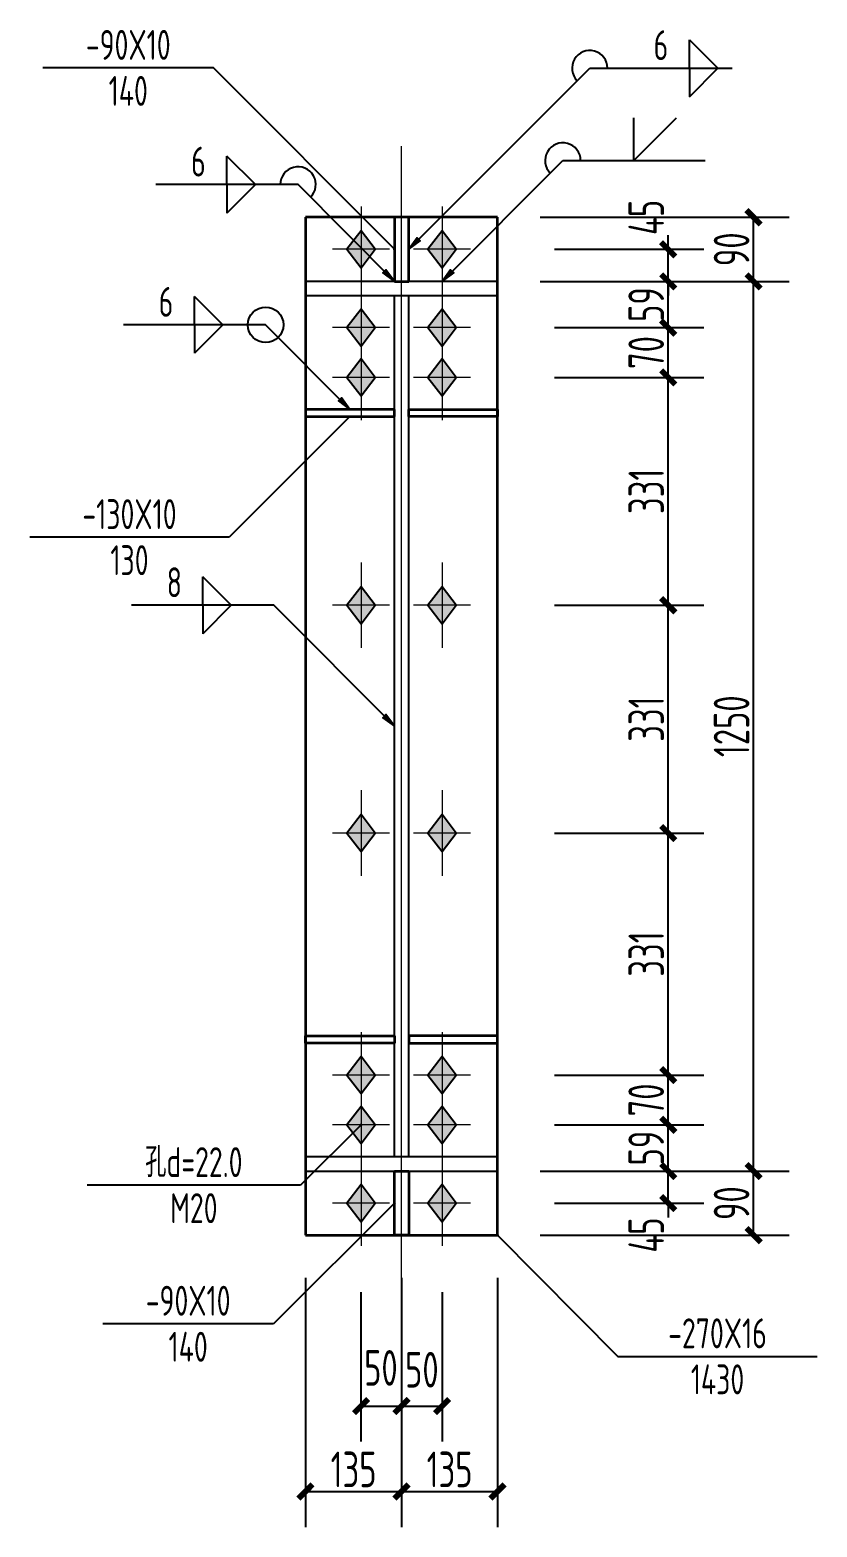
# Model space of a CAD drawing. Extents: x 69728788 to 150676229, y 15322671 to 43663798.
# Drawn here: x 75160438 to 75165972, y 19551606 to 19562122 of the extents above; entities that cross this region are included whole.
import ezdxf
from ezdxf.enums import TextEntityAlignment as Align

# ---------------------------------------------------------------- set-up
doc = ezdxf.new("R2010")
doc.units = 0
doc.header["$LTSCALE"] = 1000
doc.header["$MEASUREMENT"] = 0
doc.linetypes.add('线型6', pattern=[8.75, 5, -1.25, 1.25, -1.25])
doc.layers.get('0').update_dxf_attribs({"linetype": 'CONTINUOUS'})
doc.layers.get('DEFPOINTS').update_dxf_attribs({"linetype": 'CONTINUOUS'})
for name, color, linetype in [('10', 7, 'CONTINUOUS'), ('尺寸标注', 253, 'CONTINUOUS'), ('焊缝标注', 253, 'CONTINUOUS'), ('螺栓孔标注', 253, 'CONTINUOUS'), ('钢板标注', 253, 'CONTINUOUS')]:
    doc.layers.add(name, color=color, linetype=linetype)
doc.layers.add('20', color=2, linetype='CONTINUOUS', lineweight=35)
doc.styles.add('PkpmHz', font='Pkpmeng', dxfattribs={"width": 0.7, "bigfont": 'hztxt'})
doc.dimstyles.new('Pkpm_1.00', dxfattribs={"dimtxt": 250, "dimasz": 100, "dimexe": 250, "dimexo": 0.0625, "dimgap": 30, "dimtad": 1, "dimdec": 0, "dimrnd": 5, "dimzin": 0, "dimdsep": 46, "dimtxsty": 'PkpmHz', "dimblk1": 'ARCHTICK', "dimblk2": 'ARCHTICK', "dimsah": 1, "dimcen": 0.09, "dimadec": 0, "dimazin": 0, "dimtfac": 1, "dimtdec": 0, "dimtmove": 2, "dimatfit": 1, "dimfxl": 1, "dimtolj": 1, "dimtzin": 0, "dimarcsym": 0})

# ---------------------------------------------------------------- blocks, each defined once
blk = doc.blocks.new('_ArchTick')
at = {"color": 0, "linetype": 'ByBlock', "const_width": 0.4}
blk.add_lwpolyline([(-0.5, -0.5), (0.5, 0.5)], dxfattribs=at)
blk = doc.blocks.new('*D579')
at = {"layer": 'DEFPOINTS', "color": 0, "linetype": 'Continuous'}
for p in [(75163726, 19560581), (75164926, 19560581), (75163726, 19560356)]:
    blk.add_point(p, dxfattribs=at)
at = {"layer": '尺寸标注', "color": 0, "linetype": 'Continuous', "lineweight": -2}
for p, q in [((75164926, 19560581), (75164926, 19560681)), ((75164126, 19560581), (75165176, 19560581)), ((75164926, 19560356), (75164926, 19560581)), ((75164126, 19560356), (75165176, 19560356)), ((75164926, 19560356), (75164926, 19560256))]:
    blk.add_line(p, q, dxfattribs=at)
at = {"layer": '尺寸标注', "color": 0, "linetype": 'Continuous', "lineweight": -2, "xscale": 100, "yscale": 100, "zscale": 100}
for p, rotation in [((75164926, 19560581), 270), ((75164926, 19560356), 90)]:
    blk.add_blockref('_ArchTick', p, dxfattribs=dict(at, rotation=rotation))
at = {"layer": '尺寸标注', "color": 0, "linetype": 'Continuous', "insert": (75164771, 19560805), "char_height": 250, "attachment_point": 5, "rotation": 90, "style": 'PkpmHz'}
blk.add_mtext('\\A1;45', dxfattribs=at)
blk = doc.blocks.new('*D580')
at = {"layer": 'DEFPOINTS', "color": 0, "linetype": 'Continuous'}
for p in [(75163726, 19560356), (75164926, 19560356), (75163726, 19560031)]:
    blk.add_point(p, dxfattribs=at)
at = {"layer": '尺寸标注', "color": 0, "linetype": 'Continuous', "lineweight": -2}
for p, q in [((75164126, 19560356), (75165176, 19560356)), ((75164926, 19560031), (75164926, 19560356)), ((75164126, 19560031), (75165176, 19560031))]:
    blk.add_line(p, q, dxfattribs=at)
at = {"layer": '尺寸标注', "color": 0, "linetype": 'Continuous', "lineweight": -2, "xscale": 100, "yscale": 100, "zscale": 100}
for p, rotation in [((75164926, 19560356), 90), ((75164926, 19560031), 270)]:
    blk.add_blockref('_ArchTick', p, dxfattribs=dict(at, rotation=rotation))
at = {"layer": '尺寸标注', "color": 0, "linetype": 'Continuous', "insert": (75164771, 19560193), "char_height": 250, "attachment_point": 5, "rotation": 90, "style": 'PkpmHz'}
blk.add_mtext('\\A1;59', dxfattribs=at)
blk = doc.blocks.new('*D581')
at = {"layer": 'DEFPOINTS', "color": 0, "linetype": 'Continuous'}
for p in [(75163726, 19560031), (75164926, 19560031), (75163726, 19559681)]:
    blk.add_point(p, dxfattribs=at)
at = {"layer": '尺寸标注', "color": 0, "linetype": 'Continuous', "lineweight": -2}
for p, q in [((75164126, 19560031), (75165176, 19560031)), ((75164926, 19559681), (75164926, 19560031)), ((75164126, 19559681), (75165176, 19559681))]:
    blk.add_line(p, q, dxfattribs=at)
at = {"layer": '尺寸标注', "color": 0, "linetype": 'Continuous', "lineweight": -2, "xscale": 100, "yscale": 100, "zscale": 100}
for p, rotation in [((75164926, 19560031), 90), ((75164926, 19559681), 270)]:
    blk.add_blockref('_ArchTick', p, dxfattribs=dict(at, rotation=rotation))
at = {"layer": '尺寸标注', "color": 0, "linetype": 'Continuous', "insert": (75164771, 19559856), "char_height": 250, "attachment_point": 5, "rotation": 90, "style": 'PkpmHz'}
blk.add_mtext('\\A1;70', dxfattribs=at)
blk = doc.blocks.new('*D582')
at = {"layer": 'DEFPOINTS', "color": 0, "linetype": 'Continuous'}
for p in [(75163726, 19554106), (75164926, 19554106), (75163726, 19553881)]:
    blk.add_point(p, dxfattribs=at)
at = {"layer": '尺寸标注', "color": 0, "linetype": 'Continuous', "lineweight": -2}
for p, q in [((75164926, 19554106), (75164926, 19554206)), ((75164126, 19554106), (75165176, 19554106)), ((75164926, 19553881), (75164926, 19554106)), ((75164126, 19553881), (75165176, 19553881)), ((75164926, 19553881), (75164926, 19553781))]:
    blk.add_line(p, q, dxfattribs=at)
at = {"layer": '尺寸标注', "color": 0, "linetype": 'Continuous', "lineweight": -2, "xscale": 100, "yscale": 100, "zscale": 100}
for p, rotation in [((75164926, 19554106), 270), ((75164926, 19553881), 90)]:
    blk.add_blockref('_ArchTick', p, dxfattribs=dict(at, rotation=rotation))
at = {"layer": '尺寸标注', "color": 0, "linetype": 'Continuous', "insert": (75164771, 19553657), "char_height": 250, "attachment_point": 5, "rotation": 90, "style": 'PkpmHz'}
blk.add_mtext('\\A1;45', dxfattribs=at)
blk = doc.blocks.new('*D583')
at = {"layer": 'DEFPOINTS', "color": 0, "linetype": 'Continuous'}
for p in [(75163726, 19554431), (75164926, 19554431), (75163726, 19554106)]:
    blk.add_point(p, dxfattribs=at)
at = {"layer": '尺寸标注', "color": 0, "linetype": 'Continuous', "lineweight": -2}
for p, q in [((75164126, 19554431), (75165176, 19554431)), ((75164926, 19554106), (75164926, 19554431)), ((75164126, 19554106), (75165176, 19554106))]:
    blk.add_line(p, q, dxfattribs=at)
at = {"layer": '尺寸标注', "color": 0, "linetype": 'Continuous', "lineweight": -2, "xscale": 100, "yscale": 100, "zscale": 100}
for p, rotation in [((75164926, 19554431), 90), ((75164926, 19554106), 270)]:
    blk.add_blockref('_ArchTick', p, dxfattribs=dict(at, rotation=rotation))
at = {"layer": '尺寸标注', "color": 0, "linetype": 'Continuous', "insert": (75164771, 19554268), "char_height": 250, "attachment_point": 5, "rotation": 90, "style": 'PkpmHz'}
blk.add_mtext('\\A1;59', dxfattribs=at)
blk = doc.blocks.new('*D584')
at = {"layer": 'DEFPOINTS', "color": 0, "linetype": 'Continuous'}
for p in [(75163726, 19554781), (75164926, 19554781), (75163726, 19554431)]:
    blk.add_point(p, dxfattribs=at)
at = {"layer": '尺寸标注', "color": 0, "linetype": 'Continuous', "lineweight": -2}
for p, q in [((75164126, 19554781), (75165176, 19554781)), ((75164926, 19554431), (75164926, 19554781)), ((75164126, 19554431), (75165176, 19554431))]:
    blk.add_line(p, q, dxfattribs=at)
at = {"layer": '尺寸标注', "color": 0, "linetype": 'Continuous', "lineweight": -2, "xscale": 100, "yscale": 100, "zscale": 100}
for p, rotation in [((75164926, 19554781), 90), ((75164926, 19554431), 270)]:
    blk.add_blockref('_ArchTick', p, dxfattribs=dict(at, rotation=rotation))
at = {"layer": '尺寸标注', "color": 0, "linetype": 'Continuous', "insert": (75164771, 19554606), "char_height": 250, "attachment_point": 5, "rotation": 90, "style": 'PkpmHz'}
blk.add_mtext('\\A1;70', dxfattribs=at)
blk = doc.blocks.new('*D585')
at = {"layer": 'DEFPOINTS', "color": 0, "linetype": 'Continuous'}
for p in [(75163726, 19559681), (75164926, 19559681), (75163726, 19558081)]:
    blk.add_point(p, dxfattribs=at)
at = {"layer": '尺寸标注', "color": 0, "linetype": 'Continuous', "lineweight": -2}
for p, q in [((75164126, 19559681), (75165176, 19559681)), ((75164926, 19558081), (75164926, 19559681)), ((75164126, 19558081), (75165176, 19558081))]:
    blk.add_line(p, q, dxfattribs=at)
at = {"layer": '尺寸标注', "color": 0, "linetype": 'Continuous', "lineweight": -2, "xscale": 100, "yscale": 100, "zscale": 100}
for p, rotation in [((75164926, 19559681), 90), ((75164926, 19558081), 270)]:
    blk.add_blockref('_ArchTick', p, dxfattribs=dict(at, rotation=rotation))
at = {"layer": '尺寸标注', "color": 0, "linetype": 'Continuous', "insert": (75164771, 19558881), "char_height": 250, "attachment_point": 5, "rotation": 90, "style": 'PkpmHz'}
blk.add_mtext('\\A1;331', dxfattribs=at)
blk = doc.blocks.new('*D586')
at = {"layer": 'DEFPOINTS', "color": 0, "linetype": 'Continuous'}
for p in [(75163726, 19558081), (75164926, 19558081), (75163726, 19556481)]:
    blk.add_point(p, dxfattribs=at)
at = {"layer": '尺寸标注', "color": 0, "linetype": 'Continuous', "lineweight": -2}
for p, q in [((75164126, 19558081), (75165176, 19558081)), ((75164926, 19556481), (75164926, 19558081)), ((75164126, 19556481), (75165176, 19556481))]:
    blk.add_line(p, q, dxfattribs=at)
at = {"layer": '尺寸标注', "color": 0, "linetype": 'Continuous', "lineweight": -2, "xscale": 100, "yscale": 100, "zscale": 100}
for p, rotation in [((75164926, 19558081), 90), ((75164926, 19556481), 270)]:
    blk.add_blockref('_ArchTick', p, dxfattribs=dict(at, rotation=rotation))
at = {"layer": '尺寸标注', "color": 0, "linetype": 'Continuous', "insert": (75164771, 19557281), "char_height": 250, "attachment_point": 5, "rotation": 90, "style": 'PkpmHz'}
blk.add_mtext('\\A1;331', dxfattribs=at)
blk = doc.blocks.new('*D587')
at = {"layer": 'DEFPOINTS', "color": 0, "linetype": 'Continuous'}
for p in [(75163726, 19556481), (75164926, 19556481), (75163726, 19554781)]:
    blk.add_point(p, dxfattribs=at)
at = {"layer": '尺寸标注', "color": 0, "linetype": 'Continuous', "lineweight": -2}
for p, q in [((75164126, 19556481), (75165176, 19556481)), ((75164926, 19554781), (75164926, 19556481)), ((75164126, 19554781), (75165176, 19554781))]:
    blk.add_line(p, q, dxfattribs=at)
at = {"layer": '尺寸标注', "color": 0, "linetype": 'Continuous', "lineweight": -2, "xscale": 100, "yscale": 100, "zscale": 100}
for p, rotation in [((75164926, 19556481), 90), ((75164926, 19554781), 270)]:
    blk.add_blockref('_ArchTick', p, dxfattribs=dict(at, rotation=rotation))
at = {"layer": '尺寸标注', "color": 0, "linetype": 'Continuous', "insert": (75164771, 19555631), "char_height": 250, "attachment_point": 5, "rotation": 90, "style": 'PkpmHz'}
blk.add_mtext('\\A1;331', dxfattribs=at)
blk = doc.blocks.new('*D588')
at = {"layer": 'DEFPOINTS', "color": 0, "linetype": 'Continuous'}
for p in [(75162766, 19553656), (75163051, 19553656), (75163051, 19552456)]:
    blk.add_point(p, dxfattribs=at)
at = {"layer": '尺寸标注', "color": 0, "linetype": 'Continuous', "lineweight": -2}
for p, q in [((75162766, 19553256), (75162766, 19552206)), ((75163051, 19553256), (75163051, 19552206)), ((75162766, 19552456), (75163051, 19552456))]:
    blk.add_line(p, q, dxfattribs=at)
at = {"layer": '尺寸标注', "color": 0, "linetype": 'Continuous', "lineweight": -2, "xscale": 100, "yscale": 100, "zscale": 100, "rotation": 180}
blk.add_blockref('_ArchTick', (75162766, 19552456), dxfattribs=at)
at = {"layer": '尺寸标注', "color": 0, "linetype": 'Continuous', "lineweight": -2, "xscale": 100, "yscale": 100, "zscale": 100}
blk.add_blockref('_ArchTick', (75163051, 19552456), dxfattribs=at)
at = {"layer": '尺寸标注', "color": 0, "linetype": 'Continuous', "insert": (75162906, 19552724), "char_height": 250, "attachment_point": 5, "style": 'PkpmHz'}
blk.add_mtext('\\A1;50', dxfattribs=at)
blk = doc.blocks.new('*D589')
at = {"layer": 'DEFPOINTS', "color": 0, "linetype": 'Continuous'}
for p in [(75163051, 19553656), (75163336, 19553656), (75163336, 19552456)]:
    blk.add_point(p, dxfattribs=at)
at = {"layer": '尺寸标注', "color": 0, "linetype": 'Continuous', "lineweight": -2}
for p, q in [((75163051, 19553256), (75163051, 19552206)), ((75163336, 19553256), (75163336, 19552206)), ((75163051, 19552456), (75163336, 19552456))]:
    blk.add_line(p, q, dxfattribs=at)
at = {"layer": '尺寸标注', "color": 0, "linetype": 'Continuous', "lineweight": -2, "xscale": 100, "yscale": 100, "zscale": 100, "rotation": 180}
blk.add_blockref('_ArchTick', (75163051, 19552456), dxfattribs=at)
at = {"layer": '尺寸标注', "color": 0, "linetype": 'Continuous', "lineweight": -2, "xscale": 100, "yscale": 100, "zscale": 100}
blk.add_blockref('_ArchTick', (75163336, 19552456), dxfattribs=at)
at = {"layer": '尺寸标注', "color": 0, "linetype": 'Continuous', "insert": (75163194, 19552711), "char_height": 250, "attachment_point": 5, "style": 'PkpmHz'}
blk.add_mtext('\\A1;50', dxfattribs=at)
blk = doc.blocks.new('*D590')
at = {"layer": 'DEFPOINTS', "color": 0, "linetype": 'Continuous'}
for p in [(75162376, 19553656), (75163051, 19553656), (75163051, 19551856)]:
    blk.add_point(p, dxfattribs=at)
at = {"layer": '尺寸标注', "color": 0, "linetype": 'Continuous', "lineweight": -2}
for p, q in [((75162376, 19553356), (75162376, 19551606)), ((75163051, 19553356), (75163051, 19551606)), ((75162376, 19551856), (75163051, 19551856))]:
    blk.add_line(p, q, dxfattribs=at)
at = {"layer": '尺寸标注', "color": 0, "linetype": 'Continuous', "lineweight": -2, "xscale": 100, "yscale": 100, "zscale": 100, "rotation": 180}
blk.add_blockref('_ArchTick', (75162376, 19551856), dxfattribs=at)
at = {"layer": '尺寸标注', "color": 0, "linetype": 'Continuous', "lineweight": -2, "xscale": 100, "yscale": 100, "zscale": 100}
blk.add_blockref('_ArchTick', (75163051, 19551856), dxfattribs=at)
at = {"layer": '尺寸标注', "color": 0, "linetype": 'Continuous', "insert": (75162714, 19552011), "char_height": 250, "attachment_point": 5, "style": 'PkpmHz'}
blk.add_mtext('\\A1;135', dxfattribs=at)
blk = doc.blocks.new('*D591')
at = {"layer": 'DEFPOINTS', "color": 0, "linetype": 'Continuous'}
for p in [(75163051, 19553656), (75163726, 19553656), (75163726, 19551856)]:
    blk.add_point(p, dxfattribs=at)
at = {"layer": '尺寸标注', "color": 0, "linetype": 'Continuous', "lineweight": -2}
for p, q in [((75163051, 19553356), (75163051, 19551606)), ((75163726, 19553356), (75163726, 19551606)), ((75163051, 19551856), (75163726, 19551856))]:
    blk.add_line(p, q, dxfattribs=at)
at = {"layer": '尺寸标注', "color": 0, "linetype": 'Continuous', "lineweight": -2, "xscale": 100, "yscale": 100, "zscale": 100, "rotation": 180}
blk.add_blockref('_ArchTick', (75163051, 19551856), dxfattribs=at)
at = {"layer": '尺寸标注', "color": 0, "linetype": 'Continuous', "lineweight": -2, "xscale": 100, "yscale": 100, "zscale": 100}
blk.add_blockref('_ArchTick', (75163726, 19551856), dxfattribs=at)
at = {"layer": '尺寸标注', "color": 0, "linetype": 'Continuous', "insert": (75163389, 19552011), "char_height": 250, "attachment_point": 5, "style": 'PkpmHz'}
blk.add_mtext('\\A1;135', dxfattribs=at)
blk = doc.blocks.new('*D592')
at = {"layer": 'DEFPOINTS', "color": 0, "linetype": 'Continuous'}
for p in [(75163726, 19554106), (75165526, 19554106), (75163726, 19553656)]:
    blk.add_point(p, dxfattribs=at)
at = {"layer": '尺寸标注', "color": 0, "linetype": 'Continuous', "lineweight": -2}
for p, q in [((75164026, 19554106), (75165776, 19554106)), ((75165526, 19553656), (75165526, 19554106)), ((75164026, 19553656), (75165776, 19553656))]:
    blk.add_line(p, q, dxfattribs=at)
at = {"layer": '尺寸标注', "color": 0, "linetype": 'Continuous', "lineweight": -2, "xscale": 100, "yscale": 100, "zscale": 100}
for p, rotation in [((75165526, 19554106), 90), ((75165526, 19553656), 270)]:
    blk.add_blockref('_ArchTick', p, dxfattribs=dict(at, rotation=rotation))
at = {"layer": '尺寸标注', "color": 0, "linetype": 'Continuous', "insert": (75165371, 19553881), "char_height": 250, "attachment_point": 5, "rotation": 90, "style": 'PkpmHz'}
blk.add_mtext('\\A1;90', dxfattribs=at)
blk = doc.blocks.new('*D593')
at = {"layer": 'DEFPOINTS', "color": 0, "linetype": 'Continuous'}
for p in [(75163726, 19560356), (75165526, 19560356), (75163726, 19554106)]:
    blk.add_point(p, dxfattribs=at)
at = {"layer": '尺寸标注', "color": 0, "linetype": 'Continuous', "lineweight": -2}
for p, q in [((75164026, 19560356), (75165776, 19560356)), ((75165526, 19554106), (75165526, 19560356)), ((75164026, 19554106), (75165776, 19554106))]:
    blk.add_line(p, q, dxfattribs=at)
at = {"layer": '尺寸标注', "color": 0, "linetype": 'Continuous', "lineweight": -2, "xscale": 100, "yscale": 100, "zscale": 100}
for p, rotation in [((75165526, 19560356), 90), ((75165526, 19554106), 270)]:
    blk.add_blockref('_ArchTick', p, dxfattribs=dict(at, rotation=rotation))
at = {"layer": '尺寸标注', "color": 0, "linetype": 'Continuous', "insert": (75165371, 19557231), "char_height": 250, "attachment_point": 5, "rotation": 90, "style": 'PkpmHz'}
blk.add_mtext('\\A1;1250', dxfattribs=at)
blk = doc.blocks.new('*D594')
at = {"layer": 'DEFPOINTS', "color": 0, "linetype": 'Continuous'}
for p in [(75163726, 19560806), (75165526, 19560806), (75163726, 19560356)]:
    blk.add_point(p, dxfattribs=at)
at = {"layer": '尺寸标注', "color": 0, "linetype": 'Continuous', "lineweight": -2}
for p, q in [((75164026, 19560806), (75165776, 19560806)), ((75165526, 19560356), (75165526, 19560806)), ((75164026, 19560356), (75165776, 19560356))]:
    blk.add_line(p, q, dxfattribs=at)
at = {"layer": '尺寸标注', "color": 0, "linetype": 'Continuous', "lineweight": -2, "xscale": 100, "yscale": 100, "zscale": 100}
for p, rotation in [((75165526, 19560806), 90), ((75165526, 19560356), 270)]:
    blk.add_blockref('_ArchTick', p, dxfattribs=dict(at, rotation=rotation))
at = {"layer": '尺寸标注', "color": 0, "linetype": 'Continuous', "insert": (75165371, 19560581), "char_height": 250, "attachment_point": 5, "rotation": 90, "style": 'PkpmHz'}
blk.add_mtext('\\A1;90', dxfattribs=at)

msp = doc.modelspace()

# ---------------------------------------------------------------- hatches: boundary and pattern name
at = {"layer": '10'}
for points in [[(75162766.2, 19560711), (75162666.2, 19560581), (75162766.2, 19560451), (75162866.2, 19560581)], [(75163336.2, 19560711), (75163236.2, 19560581), (75163336.2, 19560451), (75163436.2, 19560581)], [(75162766.2, 19560161), (75162666.2, 19560031), (75162766.2, 19559901), (75162866.2, 19560031)], [(75163336.2, 19560161), (75163236.2, 19560031), (75163336.2, 19559901), (75163436.2, 19560031)], [(75162766.2, 19559811), (75162666.2, 19559681), (75162766.2, 19559551), (75162866.2, 19559681)], [(75163336.2, 19559811), (75163236.2, 19559681), (75163336.2, 19559551), (75163436.2, 19559681)], [(75162766.2, 19558211), (75162666.2, 19558081), (75162766.2, 19557951), (75162866.2, 19558081)], [(75163336.2, 19558211), (75163236.2, 19558081), (75163336.2, 19557951), (75163436.2, 19558081)], [(75162766.2, 19556611), (75162666.2, 19556481), (75162766.2, 19556351), (75162866.2, 19556481)], [(75163336.2, 19556611), (75163236.2, 19556481), (75163336.2, 19556351), (75163436.2, 19556481)], [(75162766.2, 19554911), (75162666.2, 19554781), (75162766.2, 19554651), (75162866.2, 19554781)], [(75163336.2, 19554911), (75163236.2, 19554781), (75163336.2, 19554651), (75163436.2, 19554781)], [(75162766.2, 19554561), (75162666.2, 19554431), (75162766.2, 19554301), (75162866.2, 19554431)], [(75163336.2, 19554561), (75163236.2, 19554431), (75163336.2, 19554301), (75163436.2, 19554431)], [(75162766.2, 19554011), (75162666.2, 19553881), (75162766.2, 19553751), (75162866.2, 19553881)], [(75163336.2, 19554011), (75163236.2, 19553881), (75163336.2, 19553751), (75163436.2, 19553881)]]:
    msp.add_hatch(color=1, dxfattribs=at).paths.add_polyline_path(points)
at = {"layer": '焊缝标注'}
for points in [[(75163101.2, 19560581), (75163182.6, 19560641), (75163161.3, 19560662.3)], [(75163001.2, 19560356), (75162941.2, 19560437.3), (75162920, 19560416.2)], [(75163336.2, 19560356), (75163417.6, 19560416), (75163396.3, 19560437.3)], [(75162688.7, 19559456), (75162628.7, 19559537.3), (75162607.5, 19559516.2)], [(75163001.2, 19557231), (75162941.2, 19557312.3), (75162920, 19557291.2)]]:
    msp.add_hatch(color=256, dxfattribs=at).paths.add_polyline_path(points)

# ---------------------------------------------------------------- linework, layer by layer
at = {"layer": '10', "linetype": '线型6', "lineweight": 18, "ltscale": 100}
msp.add_line((75163051.2, 19553156), (75163051.2, 19561306), dxfattribs=at)
at = {"layer": '10', "color": 9, "lineweight": 18, "ltscale": 100}
for p, q in [((75162766.2, 19560881), (75162766.2, 19560281)), ((75163336.2, 19560881), (75163336.2, 19560281)), ((75162966.2, 19560581), (75162566.2, 19560581)), ((75163536.2, 19560581), (75163136.2, 19560581)), ((75162766.2, 19560331), (75162766.2, 19559731)), ((75163336.2, 19560331), (75163336.2, 19559731)), ((75162966.2, 19560031), (75162566.2, 19560031)), ((75162766.2, 19559981), (75162766.2, 19559381)), ((75163536.2, 19560031), (75163136.2, 19560031)), ((75163336.2, 19559981), (75163336.2, 19559381)), ((75162966.2, 19559681), (75162566.2, 19559681)), ((75163536.2, 19559681), (75163136.2, 19559681)), ((75162766.2, 19558381), (75162766.2, 19557781)), ((75163336.2, 19558381), (75163336.2, 19557781)), ((75162966.2, 19558081), (75162566.2, 19558081)), ((75163536.2, 19558081), (75163136.2, 19558081)), ((75162766.2, 19556781), (75162766.2, 19556181)), ((75163336.2, 19556781), (75163336.2, 19556181)), ((75162966.2, 19556481), (75162566.2, 19556481)), ((75163536.2, 19556481), (75163136.2, 19556481)), ((75162766.2, 19555081), (75162766.2, 19554481)), ((75163336.2, 19555081), (75163336.2, 19554481)), ((75162966.2, 19554781), (75162566.2, 19554781)), ((75162766.2, 19554731), (75162766.2, 19554131)), ((75163536.2, 19554781), (75163136.2, 19554781)), ((75163336.2, 19554731), (75163336.2, 19554131)), ((75162966.2, 19554431), (75162566.2, 19554431)), ((75163536.2, 19554431), (75163136.2, 19554431)), ((75162766.2, 19554181), (75162766.2, 19553581)), ((75163336.2, 19554181), (75163336.2, 19553581)), ((75162966.2, 19553881), (75162566.2, 19553881)), ((75163536.2, 19553881), (75163136.2, 19553881))]:
    msp.add_line(p, q, dxfattribs=at)
at = {"layer": '10', "color": 3, "ltscale": 100}
for p, q in [((75163726.2, 19560356), (75162376.2, 19560356)), ((75162376.2, 19560356), (75162376.2, 19560256)), ((75162376.2, 19560256), (75163726.2, 19560256)), ((75163001.2, 19554206), (75163001.2, 19560256)), ((75163101.2, 19554206), (75163101.2, 19560256)), ((75163726.2, 19560256), (75163726.2, 19560356)), ((75163726.2, 19554206), (75162376.2, 19554206)), ((75162376.2, 19554206), (75162376.2, 19554106)), ((75163726.2, 19554106), (75163726.2, 19554206)), ((75162376.2, 19554106), (75163726.2, 19554106))]:
    msp.add_line(p, q, dxfattribs=at)
at = {"layer": '10', "color": 1, "linetype": 'Continuous'}
for points in [[(75162766.2, 19560711), (75162666.2, 19560581), (75162766.2, 19560451), (75162866.2, 19560581)], [(75163336.2, 19560711), (75163236.2, 19560581), (75163336.2, 19560451), (75163436.2, 19560581)], [(75162766.2, 19560161), (75162666.2, 19560031), (75162766.2, 19559901), (75162866.2, 19560031)], [(75163336.2, 19560161), (75163236.2, 19560031), (75163336.2, 19559901), (75163436.2, 19560031)], [(75162766.2, 19559811), (75162666.2, 19559681), (75162766.2, 19559551), (75162866.2, 19559681)], [(75163336.2, 19559811), (75163236.2, 19559681), (75163336.2, 19559551), (75163436.2, 19559681)], [(75162766.2, 19558211), (75162666.2, 19558081), (75162766.2, 19557951), (75162866.2, 19558081)], [(75163336.2, 19558211), (75163236.2, 19558081), (75163336.2, 19557951), (75163436.2, 19558081)], [(75162766.2, 19556611), (75162666.2, 19556481), (75162766.2, 19556351), (75162866.2, 19556481)], [(75163336.2, 19556611), (75163236.2, 19556481), (75163336.2, 19556351), (75163436.2, 19556481)], [(75162766.2, 19554911), (75162666.2, 19554781), (75162766.2, 19554651), (75162866.2, 19554781)], [(75163336.2, 19554911), (75163236.2, 19554781), (75163336.2, 19554651), (75163436.2, 19554781)], [(75162766.2, 19554561), (75162666.2, 19554431), (75162766.2, 19554301), (75162866.2, 19554431)], [(75163336.2, 19554561), (75163236.2, 19554431), (75163336.2, 19554301), (75163436.2, 19554431)], [(75162766.2, 19554011), (75162666.2, 19553881), (75162766.2, 19553751), (75162866.2, 19553881)], [(75163336.2, 19554011), (75163236.2, 19553881), (75163336.2, 19553751), (75163436.2, 19553881)]]:
    msp.add_lwpolyline(points, close=True, dxfattribs=at)
at = {"layer": '20', "ltscale": 100}
for p, q in [((75163726.2, 19560806), (75162376.2, 19560806)), ((75162376.2, 19560806), (75162376.2, 19553656)), ((75163101.2, 19560806), (75163001.2, 19560806)), ((75163001.2, 19560806), (75163001.2, 19560356)), ((75163101.2, 19560356), (75163101.2, 19560806)), ((75163726.2, 19553656), (75163726.2, 19560806)), ((75163001.2, 19560356), (75163101.2, 19560356)), ((75163001.2, 19559456), (75162376.2, 19559456)), ((75162376.2, 19559456), (75162376.2, 19559406)), ((75163001.2, 19559406), (75163001.2, 19559456)), ((75163101.2, 19559456), (75163726.2, 19559456)), ((75163101.2, 19559406), (75163101.2, 19559456)), ((75163726.2, 19559456), (75163726.2, 19559406)), ((75162376.2, 19559406), (75163001.2, 19559406)), ((75163726.2, 19559406), (75163101.2, 19559406)), ((75162376.2, 19555006), (75162376.2, 19555056)), ((75162376.2, 19555056), (75163001.2, 19555056)), ((75163001.2, 19555006), (75162376.2, 19555006)), ((75163001.2, 19555056), (75163001.2, 19555006)), ((75163726.2, 19555056), (75163101.2, 19555056)), ((75163101.2, 19555056), (75163101.2, 19555006)), ((75163101.2, 19555006), (75163726.2, 19555006)), ((75163726.2, 19555006), (75163726.2, 19555056)), ((75163001.2, 19554106), (75163101.2, 19554106)), ((75163001.2, 19553656), (75163001.2, 19554106)), ((75163101.2, 19554106), (75163101.2, 19553656)), ((75162376.2, 19553656), (75163726.2, 19553656)), ((75163101.2, 19553656), (75163001.2, 19553656))]:
    msp.add_line(p, q, dxfattribs=at)
at = {"layer": '焊缝标注', "ltscale": 100}
for p, q in [((75165074.5, 19562053.2), (75165274.5, 19561853.2)), ((75165074.5, 19561853.2), (75165074.5, 19562053.2)), ((75163101.2, 19560581), (75164374.5, 19561853.2)), ((75164374.5, 19561853.2), (75165374.5, 19561853.2)), ((75165074.5, 19561653.2), (75165274.5, 19561853.2)), ((75165074.5, 19561853.2), (75165074.5, 19561653.2)), ((75164685.1, 19561204.1), (75164685.1, 19561504.1)), ((75164685.1, 19561204.1), (75164985.1, 19561504.1)), ((75162023.2, 19561035.6), (75161823.2, 19561235.6)), ((75161823.2, 19561035.6), (75161823.2, 19561235.6)), ((75163336.2, 19560356), (75164185.1, 19561204.1)), ((75164185.1, 19561204.1), (75165185.1, 19561204.1)), ((75162323.2, 19561035.6), (75161323.2, 19561035.6)), ((75162023.2, 19561035.6), (75161823.2, 19560835.6)), ((75161823.2, 19561035.6), (75161823.2, 19560835.6)), ((75163001.2, 19560356), (75162323.2, 19561035.6)), ((75161795.4, 19560050.6), (75161595.4, 19560250.6)), ((75161595.4, 19560050.6), (75161595.4, 19560250.6)), ((75162095.4, 19560050.6), (75161095.4, 19560050.6)), ((75161795.4, 19560050.6), (75161595.4, 19559850.6)), ((75161595.4, 19560050.6), (75161595.4, 19559850.6)), ((75162688.7, 19559456), (75162095.4, 19560050.6)), ((75161853.7, 19558080.5), (75161653.7, 19558280.5)), ((75161653.7, 19558080.5), (75161653.7, 19558280.5)), ((75162153.7, 19558080.5), (75161153.7, 19558080.5)), ((75161853.7, 19558080.5), (75161653.7, 19557880.5)), ((75161653.7, 19558080.5), (75161653.7, 19557880.5)), ((75163001.2, 19557231), (75162153.7, 19558080.5))]:
    msp.add_line(p, q, dxfattribs=at)
at = {"layer": '焊缝标注', "linetype": 'Continuous'}
for points in [[(75163101.2, 19560581), (75163182.6, 19560641), (75163161.3, 19560662.3)], [(75163001.2, 19560356), (75162941.2, 19560437.3), (75162920, 19560416.2)], [(75163336.2, 19560356), (75163417.6, 19560416), (75163396.3, 19560437.3)], [(75162688.7, 19559456), (75162628.7, 19559537.3), (75162607.5, 19559516.2)], [(75163001.2, 19557231), (75162941.2, 19557312.3), (75162920, 19557291.2)]]:
    msp.add_lwpolyline(points, close=True, dxfattribs=at)
at = {"layer": '焊缝标注', "ltscale": 100}
msp.add_circle((75162095.4, 19560050.6), 125, dxfattribs=at)
for centre, start, end in [((75164374.5, 19561853.2), 0, 224.97719), ((75164185.1, 19561204.1), 0, 224.97719), ((75162323.2, 19561035.6), 314.93155, 180)]:
    msp.add_arc(centre, 125, start, end, dxfattribs=at)
at = {"layer": '螺栓孔标注', "ltscale": 100}
for p, q in [((75162766.2, 19554431), (75162341.1, 19554007.5)), ((75162341.1, 19554007.5), (75160841.1, 19554007.5))]:
    msp.add_line(p, q, dxfattribs=at)
at = {"layer": '螺栓孔标注', "ltscale": 100, "const_width": 10}
msp.add_lwpolyline([(75162771.2, 19554431, 1), (75162761.2, 19554431, 1)], format="xyb", close=True, dxfattribs=at)
at = {"layer": '钢板标注', "ltscale": 100}
for p, q in [((75161729.9, 19561855.3), (75160529.9, 19561855.3)), ((75163001.2, 19560581), (75161729.9, 19561855.3)), ((75162688.7, 19559406), (75161838.5, 19558559.1)), ((75161838.5, 19558559.1), (75160438.5, 19558559.1)), ((75163001.2, 19553881), (75162151, 19553034.1)), ((75163726.2, 19553656), (75164572.4, 19552805.1)), ((75162151, 19553034.1), (75160951, 19553034.1)), ((75164572.4, 19552805.1), (75165972.4, 19552805.1))]:
    msp.add_line(p, q, dxfattribs=at)
at = {"layer": '钢板标注', "ltscale": 100, "const_width": 10}
for points in [[(75163006.2, 19560581, 1), (75162996.2, 19560581, 1)], [(75162693.7, 19559406, 1), (75162683.7, 19559406, 1)], [(75163006.2, 19553881, 1), (75162996.2, 19553881, 1)], [(75163731.2, 19553656, 1), (75163721.2, 19553656, 1)]]:
    msp.add_lwpolyline(points, format="xyb", close=True, dxfattribs=at)

# ---------------------------------------------------------------- texts
at = {"layer": '焊缝标注', "style": 'PkpmHz', "width": 0.71}
for s, p in [('6', (75164874.5, 19561909.9)), ('6', (75161623.2, 19561092.2)), ('6', (75161395.4, 19560107.3)), ('8', (75161453.7, 19558137.1))]:
    msp.add_text(s, height=210, dxfattribs=at).set_placement(p, align=Align.CENTER)
at = {"layer": '螺栓孔标注', "style": 'PkpmHz', "width": 0.71}
msp.add_text('孔d=22.0', height=210, dxfattribs=at).set_placement((75161591.1, 19554064.2), align=Align.CENTER)
msp.add_text('M20', height=210, dxfattribs=at).set_placement((75161591.1, 19553950.9), align=Align.TOP_CENTER)
at = {"layer": '钢板标注', "style": 'PkpmHz', "width": 0.71}
for s, p in [('-90X10', (75161129.9, 19561911.9)), ('-130X10', (75161138.5, 19558615.7)), ('-90X10', (75161551, 19553090.7)), ('-270X16', (75165272.4, 19552861.7))]:
    msp.add_text(s, height=210, dxfattribs=at).set_placement(p, align=Align.CENTER)
for s, p in [('140', (75161129.9, 19561798.7)), ('130', (75161138.5, 19558502.5)), ('140', (75161551, 19552977.5)), ('1430', (75165272.4, 19552748.5))]:
    msp.add_text(s, height=210, dxfattribs=at).set_placement(p, align=Align.TOP_CENTER)

# ---------------------------------------------------------------- dimensions: what is measured, and where the dimension line sits
at = {"layer": '尺寸标注', "linetype": 'Continuous'}
for base, p1, p2, picture, middle in [((75164926.2, 19560581), (75163726.2, 19560356), (75163726.2, 19560581), '*D579', (75164771, 19560804.6)), ((75164926.2, 19554106), (75163726.2, 19553881), (75163726.2, 19554106), '*D582', (75164771, 19553657.3))]:
    dim = msp.add_linear_dim(base=base, p1=p1, p2=p2, angle=90, text='45', dimstyle='Pkpm_1.00', override={"dimexo": 400, "dimtih": 0, "dimtoh": 0}, dxfattribs=at)
    dim.commit()
    dim.dimension.update_dxf_attribs({"geometry": picture, "text_midpoint": middle, "dimtype": 160})
for base, p1, p2, text, override, picture, middle in [((75165526.2, 19560806), (75163726.2, 19560356), (75163726.2, 19560806), '90', {"dimexo": 300, "dimtih": 0, "dimtoh": 0}, '*D594', (75165371.2, 19560581)), ((75164926.2, 19560356), (75163726.2, 19560031), (75163726.2, 19560356), '59', {"dimexo": 400, "dimtih": 0, "dimtoh": 0}, '*D580', (75164771.2, 19560193.5)), ((75165526.2, 19560356), (75163726.2, 19554106), (75163726.2, 19560356), '1250', {"dimexo": 300, "dimtih": 0, "dimtoh": 0}, '*D593', (75165371.2, 19557231)), ((75164926.2, 19560031), (75163726.2, 19559681), (75163726.2, 19560031), '70', {"dimexo": 400, "dimtih": 0, "dimtoh": 0}, '*D581', (75164771.2, 19559856)), ((75164926.2, 19559681), (75163726.2, 19558081), (75163726.2, 19559681), '331', {"dimexo": 400, "dimtih": 0, "dimtoh": 0}, '*D585', (75164771.2, 19558881)), ((75164926.2, 19558081), (75163726.2, 19556481), (75163726.2, 19558081), '331', {"dimexo": 400, "dimtih": 0, "dimtoh": 0}, '*D586', (75164771.2, 19557281)), ((75164926.2, 19556481), (75163726.2, 19554781), (75163726.2, 19556481), '331', {"dimexo": 400, "dimtih": 0, "dimtoh": 0}, '*D587', (75164771.2, 19555631)), ((75164926.2, 19554781), (75163726.2, 19554431), (75163726.2, 19554781), '70', {"dimexo": 400, "dimtih": 0, "dimtoh": 0}, '*D584', (75164771.2, 19554606)), ((75164926.2, 19554431), (75163726.2, 19554106), (75163726.2, 19554431), '59', {"dimexo": 400, "dimtih": 0, "dimtoh": 0}, '*D583', (75164771.2, 19554268.5)), ((75165526.2, 19554106), (75163726.2, 19553656), (75163726.2, 19554106), '90', {"dimexo": 300, "dimtih": 0, "dimtoh": 0}, '*D592', (75165371.2, 19553881))]:
    dim = msp.add_linear_dim(base=base, p1=p1, p2=p2, angle=90, text=text, dimstyle='Pkpm_1.00', override=override, dxfattribs=at)
    dim.commit()
    dim.dimension.update_dxf_attribs({"geometry": picture, "text_midpoint": middle})
for base, p1, p2, picture, middle in [((75163051.2, 19551856), (75162376.2, 19553656), (75163051.2, 19553656), '*D590', (75162713.7, 19552011)), ((75163726.2, 19551856), (75163051.2, 19553656), (75163726.2, 19553656), '*D591', (75163388.7, 19552011))]:
    dim = msp.add_linear_dim(base=base, p1=p1, p2=p2, text='135', dimstyle='Pkpm_1.00', override={"dimexo": 300, "dimtih": 0, "dimtoh": 0}, dxfattribs=at)
    dim.commit()
    dim.dimension.update_dxf_attribs({"geometry": picture, "text_midpoint": middle})
for base, p1, p2, picture, middle in [((75163051.2, 19552456), (75162766.2, 19553656), (75163051.2, 19553656), '*D588', (75162906.4, 19552724.1)), ((75163336.2, 19552456), (75163051.2, 19553656), (75163336.2, 19553656), '*D589', (75163193.8, 19552710.7))]:
    dim = msp.add_linear_dim(base=base, p1=p1, p2=p2, text='50', dimstyle='Pkpm_1.00', override={"dimexo": 400, "dimtih": 0, "dimtoh": 0}, dxfattribs=at)
    dim.commit()
    dim.dimension.update_dxf_attribs({"geometry": picture, "text_midpoint": middle, "dimtype": 160})

doc.saveas('drawing.dxf')
